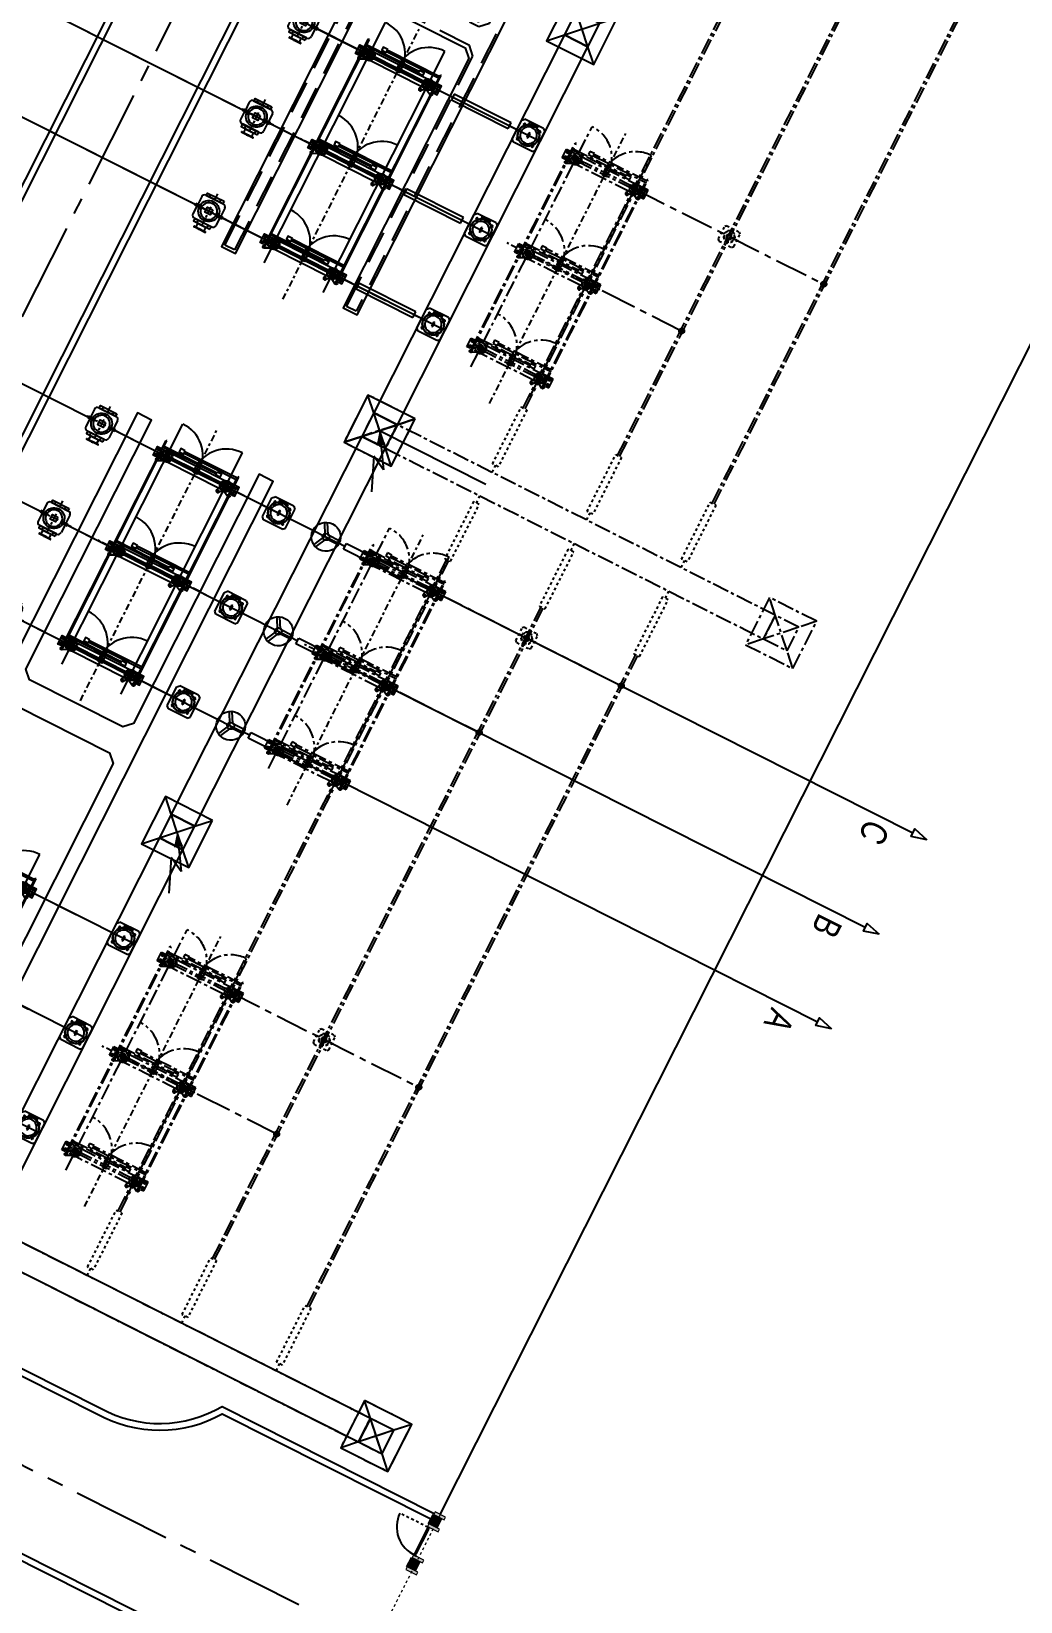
# Model space of a CAD drawing. Header units: metres. Extents: x 0 to 547597, y 0 to 1844684.
# Drawn here: x 543474.7 to 543512.1, y 1844463.9 to 1844523.3 of the extents above; entities that cross this region are included whole.
import ezdxf

# ---------------------------------------------------------------- set-up
doc = ezdxf.new("R2010")
doc.units = ezdxf.units.M
for name, pattern in [('CENTER', [2, 1.25, -0.25, 0.25, -0.25]), ('CENTER2', [1.125, 0.75, -0.125, 0.125, -0.125]), ('DASHED2', [0.375, 0.25, -0.125]), ('HIDDEN', [0.375, 0.25, -0.125]), ('HIDDEN2', [0.1875, 0.125, -0.0625])]:
    doc.linetypes.add(name, pattern=pattern)
for name, color, linetype in [('5_Thep', 4, 'Continuous'), ('6_Tim', 6, 'CENTER2'), ('CONGTRINH', 4, 'Continuous'), ('DUONGOTO', 3, 'Continuous'), ('Hangrao', 6, 'FENCELINE2'), ('Muongcap', 11, 'Continuous'), ('MuongcapTL', 8, 'HIDDEN2'), ('PDF7_1', 7, 'Continuous'), ('PDF7_VATLIEU', 143, 'Continuous'), ('TB220kVhientai', 7, 'Continuous'), ('Thay', 3, 'Continuous'), ('THEP', 4, 'Continuous'), ('Tim', 1, 'CENTER2'), ('Tuong lai', 1, 'CENTER')]:
    doc.layers.add(name, color=color, linetype=linetype)
doc.layers.add('KICHTHUOC', color=115, linetype='Continuous', lineweight=15)
doc.styles.add('VNA', font='hoatbif.shx', dxfattribs={"width": 0.8})
doc.linetypes.add('FENCELINE2', pattern='A,0.25,-0.1,[132,ltypeshp.shx,S=0.1,R=0,X=-0.1,Y=0],-0.1,1', length=1.45)

# ---------------------------------------------------------------- blocks, each defined once
blk = doc.blocks.new('Xa.220kV.HT')
at = {"ltscale": 500}
for p, q in [((0, 0), (500, -500)), ((2000, 0), (1500, -500)), ((500, -1500), (0, -2000)), ((500, -1500), (500, -17500)), ((1500, -1500), (500, -1500)), ((1500, -17500), (1500, -1500)), ((1500, -1500), (2000, -2000)), ((0, -17000), (500, -17500)), ((2000, -17000), (1500, -17500)), ((500, -17500), (1500, -17500)), ((500, -18500), (0, -19000)), ((1500, -18500), (2000, -19000))]:
    blk.add_line(p, q, dxfattribs=at)
for points in [[(0, -2000), (2000, -2000), (2000, 0), (0, 0)], [(500, -1500), (1500, -1500), (1500, -500), (500, -500)], [(0, -19000), (2000, -19000), (2000, -17000), (0, -17000)], [(500, -18500), (1500, -18500), (1500, -17500), (500, -17500)]]:
    blk.add_lwpolyline(points, close=True, dxfattribs=at)
for points in [[(1500, -500), (500, -1500)], [(500, -500), (1500, -1500)], [(1500, -17500), (500, -18500)], [(500, -17500), (1500, -18500)]]:
    blk.add_lwpolyline(points, dxfattribs=at)
blk = doc.blocks.new('F')
for p, q in [((-623, 1269), (-1750, 2838)), ((0, 0), (-1509, 1509)), ((-1509, 1509), (-623, 1269))]:
    blk.add_line(p, q)
at = {"color": 0, "linetype": 'ByBlock'}
blk.add_solid([(-389, 742), (-742, 389), (0, 0)], dxfattribs=at)
blk = doc.blocks.new('Suchuoi.220kV.TL')
for p, q in [((0, -300), (0, 0)), ((-120, -300), (-120, -2706)), ((120, -300), (-120, -300)), ((120, -2706), (120, -300)), ((-120, -2706), (120, -2706))]:
    blk.add_line(p, q)
blk = doc.blocks.new('CSV.220.TL')
for p, q in [((-96, 39), (-514, -192)), ((-96, 542), (-96, 39)), ((60, 547), (60, 38)), ((60, 38), (504, -182)), ((-19, -43), (-464, -287)), ((-19, -43), (464, -282))]:
    blk.add_line(p, q)
for major_axis, start_param, end_param in [((0, 549), -1.570477, 4.712708), ((0, 131), 4.711228306849982, 10.99441361402957)]:
    blk.add_ellipse((0, 0), major_axis=major_axis, ratio=1, start_param=start_param, end_param=end_param)
blk = doc.blocks.new('XT220-2TC')
at = {"ltscale": 500}
for p, q in [((5500, 2206), (5500, 23847)), ((9500, 2206), (9500, 23847)), ((13500, 2206), (13500, 23847)), ((500, -500), (0, 0)), ((2000, 0), (1500, -500)), ((17500, -500), (17000, 0)), ((19000, 0), (18500, -500)), ((17500, -500), (1500, -500)), ((1500, -500), (1500, -1500)), ((17500, -1500), (17500, -500)), ((500, -1500), (0, -2000)), ((1500, -1500), (17500, -1500)), ((2000, -2000), (1500, -1500)), ((17500, -1500), (17000, -2000)), ((19000, -2000), (18500, -1500))]:
    blk.add_line(p, q, dxfattribs=at)
for points in [[(5500, 24436), (5662, 23847), (5338, 23847)], [(9500, 24436), (9662, 23847), (9338, 23847)], [(13500, 24436), (13662, 23847), (13338, 23847)], [(0, 0), (0, -2000), (2000, -2000), (2000, 0)], [(17000, 0), (17000, -2000), (19000, -2000), (19000, 0)], [(500, -500), (500, -1500), (1500, -1500), (1500, -500)], [(17500, -500), (17500, -1500), (18500, -1500), (18500, -500)]]:
    blk.add_lwpolyline(points, close=True, dxfattribs=at)
at = {"ltscale": 500, "xscale": -1, "rotation": 180}
for p in [(5500, -500), (9500, -500), (13500, -500)]:
    blk.add_blockref('Suchuoi.220kV.TL', p, dxfattribs=at)
at = {"ltscale": 500}
for p in [(5500, -1000), (9500, -1000), (13500, -1000)]:
    blk.add_blockref('CSV.220.TL', p, dxfattribs=at)
at = {"style": 'VNA', "width": 0.8}
for s, p in [('C', (5763, 22037)), ('B', (9763, 22037)), ('A', (13763, 22037))]:
    blk.add_text(s, height=1000, dxfattribs=at).set_placement(p)
blk = doc.blocks.new('Cong chinh')
at = {"layer": 'KICHTHUOC', "linetype": 'Continuous'}
h = blk.add_hatch(dxfattribs=at)
h.set_pattern_fill('BETONG', color=256, scale=10, angle=0.11872, pattern_type=2)
h.set_pattern_definition([(0.1187246, (1234135.225, -801706.373), (-0.1076713, 51.9614127), [1.25, -28.75]), (0.1187246, (1234135.22, -801704.21), (-0.1076713, 51.9614127), [1.25, -28.75]), (120.1187246, (1234135.225, -801706.373), (-44.9460678, -26.0739524), [1.25, -28.75]), (120.1187246, (1234137.1, -801705.287), (-44.9460678, -26.0739524), [1.25, -28.75]), (0.1187246, (1234150.17, -801680.36), (-0.1076713, 51.9614127), [1.25, -28.75]), (0.1187246, (1234150.167, -801678.196), (-0.1076713, 51.9614127), [1.25, -28.75]), (120.1187246, (1234150.17, -801680.36), (-44.9460678, -26.0739524), [1.25, -28.75]), (120.1187246, (1234152.044, -801679.275), (-44.9460678, -26.0739524), [1.25, -28.75]), (60.1187246, (1234136.475, -801706.37), (-45.053739, 25.8874603), [1.25, -28.75]), (60.1187246, (1234134.6, -801705.29), (-45.053739, 25.8874603), [1.25, -28.75]), (60.1187246, (1234151.53, -801732.32), (-45.053739, 25.8874603), [1.25, -28.75]), (60.1187246, (1234149.65, -801731.24), (-45.053739, 25.8874603), [1.25, -28.75]), (45.1187246, (1234135.225, -801706.373), (-10.62855725, 10.58460064), []), (50.1187246, (1234135.225, -801706.37), (71.7388674, -6.126574), [7.5, -82.5]), (355.118725, (1234135.225, -801706.37), (-14.030968, 75.190301), [6, -66]), (100.570125, (1234141.204, -801706.88), (57.707953, 69.063681), [6.374019, -70.114211]), (46.302925, (1234135.18, -801686.37), (106.7581735, -16.330719), [11.25, -123.75]), (96.754325, (1234144.08, -801687.73), (93.26422, 97.605253), [9.561029, -105.1713]), (351.302925, (1234135.18, -801686.37), (93.264143, 97.605325), [9, -99]), (21.1187246, (1234145.194, -801691.35), (59.774005, -40.1381155), [7.5, -82.5]), (326.118725, (1234145.194, -801691.35), (24.18122, 72.565267), [6, -66]), (71.570125, (1234150.175, -801694.7), (83.95525, 32.427086), [6.374019, -70.114211]), (37.6187246, (1234135.225, -801706.373), (1.14700284, 33.2918336), [0, -65.2, 0, -67, 0, -66.25]), (7.6187246, (1234135.225, -801706.373), (26.2251699, 39.495598), [0, -38.2, 0, -63.7, 0, -25.25]), (327.6187246, (1234112.925, -801706.42), (53.3868027, -2.14486715), [0, -25, 0, -78, 0, -103.5]), (317.6187246, (1234102.925, -801706.44), (58.2977486, 10.1313208), [0, -32.5, 0, -51.8, 0, -73.5])])
h.paths.add_polyline_path([(318126, -307014), (318238, -307014), (318238, -306566), (318126, -306566)])
h.paths.add_polyline_path([(317728, -307014), (317728, -306566), (317618, -306566), (317618, -307014)])
h = blk.add_hatch(dxfattribs=at)
h.set_pattern_fill('ANSI31', color=256, scale=10, angle=0.11872)
h.set_pattern_definition([(45.1187246, (1234135.225, -801706.373), (-22.49711285, 22.4040714), [])])
h.paths.add_polyline_path([(317728, -307014), (317926, -307014), (317926, -306889), (317826, -306889), (317826, -306788), (317728, -306788)])
h.paths.add_polyline_path([(318026, -306888), (317926, -306889), (317926, -307014), (318126, -307014), (318126, -306788), (318026, -306788)])
h.paths.add_polyline_path([(318126, -306669), (317926, -306669), (317926, -306688), (318026, -306688), (318026, -306788), (318126, -306788)])
h.paths.add_polyline_path([(317826, -306688), (317926, -306688), (317926, -306669), (317728, -306669), (317728, -306788), (317826, -306788)])
h = blk.add_hatch(dxfattribs=at)
h.set_pattern_fill('BETONG', color=256, scale=10, angle=0.11872, pattern_type=2)
h.set_pattern_definition([(0.1187246, (1230136.65, -801714.66), (-0.1076713, 51.9614127), [1.25, -28.75]), (0.1187246, (1230136.65, -801712.493), (-0.1076713, 51.9614127), [1.25, -28.75]), (120.1187246, (1230136.65, -801714.66), (-44.9460678, -26.0739524), [1.25, -28.75]), (120.1187246, (1230138.525, -801713.57), (-44.9460678, -26.0739524), [1.25, -28.75]), (0.1187246, (1230151.6, -801688.647), (-0.1076713, 51.9614127), [1.25, -28.75]), (0.1187246, (1230151.594, -801686.48), (-0.1076713, 51.9614127), [1.25, -28.75]), (120.1187246, (1230151.6, -801688.647), (-44.9460678, -26.0739524), [1.25, -28.75]), (120.1187246, (1230153.47, -801687.56), (-44.9460678, -26.0739524), [1.25, -28.75]), (60.1187246, (1230137.9, -801714.656), (-45.053739, 25.8874603), [1.25, -28.75]), (60.1187246, (1230136.025, -801713.577), (-45.053739, 25.8874603), [1.25, -28.75]), (60.1187246, (1230152.956, -801740.606), (-45.053739, 25.8874603), [1.25, -28.75]), (60.1187246, (1230151.08, -801739.527), (-45.053739, 25.8874603), [1.25, -28.75]), (45.1187246, (1230136.652, -801714.659), (-10.62855725, 10.58460064), []), (50.1187246, (1230136.65, -801714.66), (71.7388674, -6.126574), [7.5, -82.5]), (355.118725, (1230136.65, -801714.66), (-14.030968, 75.190301), [6, -66]), (100.570125, (1230142.63, -801715.17), (57.707953, 69.063681), [6.374019, -70.114211]), (46.302925, (1230136.61, -801694.66), (106.7581735, -16.330719), [11.25, -123.75]), (96.754325, (1230145.51, -801696.02), (93.26422, 97.605253), [9.561029, -105.1713]), (351.302925, (1230136.61, -801694.66), (93.264143, 97.605325), [9, -99]), (21.1187246, (1230146.62, -801699.64), (59.774005, -40.1381155), [7.5, -82.5]), (326.118725, (1230146.62, -801699.64), (24.18122, 72.565267), [6, -66]), (71.570125, (1230151.6, -801702.98), (83.95525, 32.427086), [6.374019, -70.114211]), (37.6187246, (1230136.652, -801714.659), (1.14700284, 33.2918336), [0, -65.2, 0, -67, 0, -66.25]), (7.6187246, (1230136.652, -801714.66), (26.2251699, 39.495598), [0, -38.2, 0, -63.7, 0, -25.25]), (327.6187246, (1230114.352, -801714.705), (53.3868027, -2.14486715), [0, -25, 0, -78, 0, -103.5]), (317.6187246, (1230104.35, -801714.725), (58.2977486, 10.1313208), [0, -32.5, 0, -51.8, 0, -73.5])])
h.paths.add_polyline_path([(318026, -306688), (317826, -306688), (317826, -306889), (318026, -306888)])
h = blk.add_hatch(dxfattribs=at)
h.set_pattern_fill('BETONG', color=256, scale=10, angle=0.11872, pattern_type=2)
h.set_pattern_definition([(0.1187246, (1232314.59, -801710.146), (-0.1076713, 51.9614127), [1.25, -28.75]), (0.1187246, (1232314.585, -801707.98), (-0.1076713, 51.9614127), [1.25, -28.75]), (120.1187246, (1232314.59, -801710.146), (-44.9460678, -26.0739524), [1.25, -28.75]), (120.1187246, (1232316.46, -801709.06), (-44.9460678, -26.0739524), [1.25, -28.75]), (0.1187246, (1232329.536, -801684.134), (-0.1076713, 51.9614127), [1.25, -28.75]), (0.1187246, (1232329.53, -801681.97), (-0.1076713, 51.9614127), [1.25, -28.75]), (120.1187246, (1232329.536, -801684.134), (-44.9460678, -26.0739524), [1.25, -28.75]), (120.1187246, (1232331.41, -801683.047), (-44.9460678, -26.0739524), [1.25, -28.75]), (60.1187246, (1232315.84, -801710.143), (-45.053739, 25.8874603), [1.25, -28.75]), (60.1187246, (1232313.96, -801709.064), (-45.053739, 25.8874603), [1.25, -28.75]), (60.1187246, (1232330.893, -801736.09), (-45.053739, 25.8874603), [1.25, -28.75]), (60.1187246, (1232329.016, -801735.014), (-45.053739, 25.8874603), [1.25, -28.75]), (45.1187246, (1232314.59, -801710.146), (-10.62855725, 10.58460064), []), (50.1187246, (1232314.59, -801710.146), (71.7388674, -6.126574), [7.5, -82.5]), (355.118725, (1232314.59, -801710.146), (-14.030968, 75.190301), [6, -66]), (100.570125, (1232320.57, -801710.656), (57.707953, 69.063681), [6.374019, -70.114211]), (46.302925, (1232314.55, -801690.146), (106.7581735, -16.330719), [11.25, -123.75]), (96.754325, (1232323.44, -801691.51), (93.26422, 97.605253), [9.561029, -105.1713]), (351.302925, (1232314.55, -801690.15), (93.264143, 97.605325), [9, -99]), (21.1187246, (1232324.56, -801695.125), (59.774005, -40.1381155), [7.5, -82.5]), (326.118725, (1232324.56, -801695.125), (24.18122, 72.565267), [6, -66]), (71.570125, (1232329.54, -801698.47), (83.95525, 32.427086), [6.374019, -70.114211]), (37.6187246, (1232314.59, -801710.146), (1.14700284, 33.2918336), [0, -65.2, 0, -67, 0, -66.25]), (7.6187246, (1232314.59, -801710.146), (26.2251699, 39.495598), [0, -38.2, 0, -63.7, 0, -25.25]), (327.6187246, (1232292.29, -801710.192), (53.3868027, -2.14486715), [0, -25, 0, -78, 0, -103.5]), (317.6187246, (1232282.29, -801710.212), (58.2977486, 10.1313208), [0, -32.5, 0, -51.8, 0, -73.5])])
h.paths.add_polyline_path([(319947, -307014), (320059, -307014), (320059, -306566), (319947, -306566)])
h.paths.add_polyline_path([(319548, -307014), (319548, -306566), (319438, -306566), (319438, -307014)])
h = blk.add_hatch(dxfattribs=at)
h.set_pattern_fill('ANSI31', color=256, scale=10, angle=0.11872)
h.set_pattern_definition([(45.1187246, (1232314.59, -801710.146), (-22.49711285, 22.4040714), [])])
h.paths.add_polyline_path([(319548, -307014), (319747, -307014), (319747, -306889), (319647, -306889), (319647, -306788), (319548, -306788)])
h.paths.add_polyline_path([(319847, -306888), (319747, -306889), (319747, -307014), (319947, -307014), (319947, -306788), (319847, -306788)])
h.paths.add_polyline_path([(319947, -306669), (319747, -306669), (319747, -306688), (319847, -306688), (319847, -306788), (319947, -306788)])
h.paths.add_polyline_path([(319647, -306688), (319747, -306688), (319747, -306669), (319548, -306669), (319548, -306788), (319647, -306788)])
h = blk.add_hatch(dxfattribs=at)
h.set_pattern_fill('BETONG', color=256, scale=10, angle=0.11872, pattern_type=2)
h.set_pattern_definition([(0.1187246, (1228316.016, -801718.43), (-0.1076713, 51.9614127), [1.25, -28.75]), (0.1187246, (1228316.01, -801716.266), (-0.1076713, 51.9614127), [1.25, -28.75]), (120.1187246, (1228316.016, -801718.43), (-44.9460678, -26.0739524), [1.25, -28.75]), (120.1187246, (1228317.89, -801717.345), (-44.9460678, -26.0739524), [1.25, -28.75]), (0.1187246, (1228330.96, -801692.42), (-0.1076713, 51.9614127), [1.25, -28.75]), (0.1187246, (1228330.96, -801690.254), (-0.1076713, 51.9614127), [1.25, -28.75]), (120.1187246, (1228330.96, -801692.42), (-44.9460678, -26.0739524), [1.25, -28.75]), (120.1187246, (1228332.835, -801691.333), (-44.9460678, -26.0739524), [1.25, -28.75]), (60.1187246, (1228317.266, -801718.43), (-45.053739, 25.8874603), [1.25, -28.75]), (60.1187246, (1228315.39, -801717.35), (-45.053739, 25.8874603), [1.25, -28.75]), (60.1187246, (1228332.32, -801744.38), (-45.053739, 25.8874603), [1.25, -28.75]), (60.1187246, (1228330.443, -801743.3), (-45.053739, 25.8874603), [1.25, -28.75]), (45.1187246, (1228316.016, -801718.431), (-10.62855725, 10.58460064), []), (50.1187246, (1228316.016, -801718.43), (71.7388674, -6.126574), [7.5, -82.5]), (355.118725, (1228316.016, -801718.43), (-14.030968, 75.190301), [6, -66]), (100.570125, (1228321.995, -801718.94), (57.707953, 69.063681), [6.374019, -70.114211]), (46.302925, (1228315.975, -801698.43), (106.7581735, -16.330719), [11.25, -123.75]), (96.754325, (1228324.87, -801699.79), (93.26422, 97.605253), [9.561029, -105.1713]), (351.302925, (1228315.97, -801698.43), (93.264143, 97.605325), [9, -99]), (21.1187246, (1228325.985, -801703.41), (59.774005, -40.1381155), [7.5, -82.5]), (326.118725, (1228325.985, -801703.41), (24.18122, 72.565267), [6, -66]), (71.570125, (1228330.966, -801706.755), (83.95525, 32.427086), [6.374019, -70.114211]), (37.6187246, (1228316.016, -801718.43), (1.14700284, 33.2918336), [0, -65.2, 0, -67, 0, -66.25]), (7.6187246, (1228316.016, -801718.43), (26.2251699, 39.495598), [0, -38.2, 0, -63.7, 0, -25.25]), (327.6187246, (1228293.716, -801718.477), (53.3868027, -2.14486715), [0, -25, 0, -78, 0, -103.5]), (317.6187246, (1228283.716, -801718.5), (58.2977486, 10.1313208), [0, -32.5, 0, -51.8, 0, -73.5])])
h.paths.add_polyline_path([(319847, -306688), (319647, -306688), (319647, -306889), (319847, -306888)])
at = {"layer": 'PDF7_1', "linetype": 'Continuous', "lineweight": 35}
for points in [[(318126, -307014), (317728, -307014)], [(319947, -307014), (319548, -307014)]]:
    blk.add_lwpolyline(points, dxfattribs=at)
at = {"layer": 'PDF7_VATLIEU', "linetype": 'HIDDEN2', "lineweight": 25}
blk.add_line((318257, -306995), (318257, -308178), dxfattribs=at)
at = {"layer": 'PDF7_VATLIEU', "linetype": 'Continuous', "lineweight": 25}
for points in [[(318257, -306995), (318307, -306995), (318307, -306945), (318257, -306945)], [(318261, -306989), (318301, -306989), (318301, -306948), (318261, -306948)], [(319358, -306995), (319408, -306995), (319408, -306945), (319358, -306945)], [(319364, -306989), (319405, -306989), (319405, -306948), (319364, -306948)]]:
    blk.add_lwpolyline(points, close=True, dxfattribs=at)
for points in [[(318307, -306945), (319358, -306945)], [(318307, -306995), (319358, -306995)], [(319438, -306883), (319438, -307005)]]:
    blk.add_lwpolyline(points, dxfattribs=at)
blk.add_circle((318247, -307003), 7.75, dxfattribs=at)
blk.add_arc((318247, -307003), 1175, 270.52929, 2.77368, dxfattribs=at)
at = {"layer": 'Thay', "linetype": 'Continuous', "lineweight": 9}
for points in [[(317728, -307014), (317728, -306566), (317618, -306566), (317618, -307014)], [(318026, -306688), (317826, -306688), (317826, -306889), (318026, -306888)], [(318126, -307014), (318238, -307014), (318238, -306566), (318126, -306566)], [(319548, -307014), (319548, -306566), (319438, -306566), (319438, -307014)], [(319847, -306688), (319647, -306688), (319647, -306889), (319847, -306888)], [(319947, -307014), (320059, -307014), (320059, -306566), (319947, -306566)]]:
    blk.add_lwpolyline(points, close=True, dxfattribs=at)
for points in [[(318126, -306669), (317728, -306669)], [(319947, -306669), (319548, -306669)]]:
    blk.add_lwpolyline(points, dxfattribs=at)
at = {"layer": 'Tim', "linetype": 'CENTER', "lineweight": 5, "ltscale": 0.4}
blk.add_line((317618, -306790), (326680, -306790), dxfattribs=at)
blk = doc.blocks.new('SD.220kV.HT')
for p, q in [((-325, 264), (-264, 325)), ((-325, -264), (-325, 264)), ((-264, 325), (264, 325)), ((264, 325), (325, 264)), ((325, -264), (325, 264)), ((-325, -264), (-264, -325)), ((-264, -325), (264, -325)), ((325, -264), (264, -325))]:
    blk.add_line(p, q)
at = {"color": 8, "linetype": 'CENTER', "ltscale": 20}
for p, q in [((0, 377), (0, -377)), ((-377, 0), (377, 0))]:
    blk.add_line(p, q, dxfattribs=at)
for radius in [222, 200, 85.9]:
    blk.add_circle((0, 0), radius)
at = {"linetype": 'HIDDEN', "ltscale": 0.5}
blk.add_circle((0, 0), 110, dxfattribs=at)
blk = doc.blocks.new('DCL.220kV.3pha.HT')
at = {"color": 8, "linetype": 'CENTER', "ltscale": 200}
for p, q in [((0, 2140), (0, -2140)), ((5718, 0), (-5722, 0))]:
    blk.add_line(p, q, dxfattribs=at)
at = {"ltscale": 500}
for p, q in [((4800, 1250), (-5409, 1250)), ((4270, 1541), (-4530, 1541)), ((-4530, 1541), (-4530, 1500)), ((4270, 1500), (-4530, 1500)), ((-4038, 1632), (-4160, 1632)), ((-4108, 1540), (-4108, 1697)), ((-4041, 1398), (-4041, 1295)), ((-4041, 1398), (-3959, 1398)), ((-4041, 1205), (-4041, 88)), ((-3962, 1632), (-3840, 1632)), ((-3959, 1398), (-3959, 1295)), ((-3959, 1205), (-3959, 88)), ((-3899, 1445), (-3768, 1559)), ((-3892, 1540), (-3892, 1697)), ((-3790, 1311), (-3690, 1496)), ((-3785, 1207), (-3664, 1111)), ((-38, 1632), (-160, 1632)), ((-108, 1540), (-108, 1697)), ((-41, 1398), (41, 1398)), ((-41, 1398), (-41, 1295)), ((-41, 1205), (-41, 88)), ((38, 1632), (160, 1632)), ((41, 1398), (41, 1295)), ((41, 1205), (41, 88)), ((101, 1445), (232, 1559)), ((108, 1540), (108, 1697)), ((210, 1311), (310, 1496)), ((215, 1207), (336, 1111)), ((3962, 1632), (3840, 1632)), ((3892, 1540), (3892, 1697)), ((3959, 1398), (4041, 1398)), ((3959, 1398), (3959, 1295)), ((3959, 1205), (3959, 88)), ((4038, 1632), (4160, 1632)), ((4041, 1398), (4041, 1295)), ((4041, 1205), (4041, 88)), ((4101, 1445), (4232, 1559)), ((4108, 1540), (4108, 1697)), ((4210, 1311), (4310, 1496)), ((4215, 1207), (4336, 1111)), ((-3874, 1071), (-3730, 1011)), ((126, 1071), (270, 1011)), ((4126, 1071), (4270, 1011)), ((-3774, 0), (-4305, 0)), ((-4078, 88), (-4000, 88)), ((-4078, 88), (-4078, -88)), ((-4041, -1205), (-4041, 49)), ((-3959, 49), (-4041, 49)), ((-4041, 49), (-4041, -88)), ((-3959, 88), (-4000, 88)), ((-3922, 88), (-4000, 88)), ((-3959, -1205), (-3959, 49)), ((-3959, 49), (-3959, -88)), ((-3922, 88), (-3922, -88)), ((226, 0), (-305, 0)), ((-78, 88), (-78, -88)), ((-78, 88), (0, 88)), ((-41, -1205), (-41, 49)), ((-41, 49), (-41, -88)), ((41, 49), (-41, 49)), ((78, 88), (0, 88)), ((41, 88), (0, 88)), ((41, -1205), (41, 49)), ((41, 49), (41, -88)), ((78, 88), (78, -88)), ((4226, 0), (3695, 0)), ((3922, 88), (3922, -88)), ((3922, 88), (4000, 88)), ((3959, -1205), (3959, 49)), ((3959, 49), (3959, -88)), ((4041, 49), (3959, 49)), ((4041, 88), (4000, 88)), ((4078, 88), (4000, 88)), ((4041, -1205), (4041, 49)), ((4041, 49), (4041, -88)), ((4078, 88), (4078, -88)), ((-4078, -88), (-4041, -88)), ((-3922, -88), (-3959, -88)), ((-78, -88), (-41, -88)), ((78, -88), (41, -88)), ((3922, -88), (3959, -88)), ((4078, -88), (4041, -88)), ((4800, -1250), (-5369, -1250)), ((4270, -1500), (-4530, -1500)), ((-4530, -1500), (-4530, -1541)), ((4270, -1541), (-4530, -1541)), ((-4038, -1632), (-4160, -1632)), ((-4108, -1540), (-4108, -1697)), ((-4041, -1398), (-4041, -1295)), ((-4041, -1398), (-3959, -1398)), ((-3962, -1632), (-3840, -1632)), ((-3959, -1398), (-3959, -1295)), ((-3899, -1445), (-3768, -1559)), ((-3892, -1540), (-3892, -1697)), ((-3790, -1311), (-3690, -1496)), ((-38, -1632), (-160, -1632)), ((-108, -1540), (-108, -1697)), ((-41, -1398), (-41, -1295)), ((-41, -1398), (41, -1398)), ((38, -1632), (160, -1632)), ((41, -1398), (41, -1295)), ((101, -1445), (232, -1559)), ((108, -1540), (108, -1697)), ((210, -1311), (310, -1496)), ((3962, -1632), (3840, -1632)), ((3892, -1540), (3892, -1697)), ((3959, -1398), (3959, -1295)), ((3959, -1398), (4041, -1398)), ((4038, -1632), (4160, -1632)), ((4041, -1398), (4041, -1295)), ((4101, -1445), (4232, -1559)), ((4108, -1540), (4108, -1697)), ((4210, -1311), (4310, -1496))]:
    blk.add_line(p, q, dxfattribs=at)
for points in [[(-4468, 1541), (-4468, -713), (-4408, -713), (-4408, 1541)], [(-3817, 1541), (-3817, 1730), (-4183, 1730), (-4183, 1370)], [(-468, 1541), (-468, -713), (-408, -713), (-408, 1541)], [(183, 1593), (183, 1730), (-183, 1730), (-183, 1370)], [(3532, 1541), (3532, -713), (3592, -713), (3592, 1541)], [(4183, 1593), (4183, 1730), (3817, 1730), (3817, 1370)], [(-4308, -1541), (-4308, 713), (-4248, 713), (-4248, -1541)], [(-4183, -1130), (-4183, 1130)], [(-3817, 1130), (-3817, -1130)], [(-308, -1541), (-308, 713), (-248, 713), (-248, -1541)], [(-183, -1130), (-183, 1130)], [(183, 1130), (183, -1130)], [(3692, -1541), (3692, 713), (3752, 713), (3752, -1541)], [(3817, -1130), (3817, 1130)], [(4183, 1130), (4183, -1130)], [(-3817, -1370), (-3817, -1730), (-4183, -1730), (-4183, -1370)], [(183, -1593), (183, -1730), (-183, -1730), (-183, -1370)], [(4183, -1593), (4183, -1730), (3817, -1730), (3817, -1370)]]:
    blk.add_lwpolyline(points, dxfattribs=at)
for points in [[(-4344, 713), (-4344, 904), (-4213, 904), (-4213, 713)], [(-344, 713), (-344, 904), (-213, 904), (-213, 713)], [(3656, 713), (3656, 904), (3787, 904), (3787, 713)], [(-4504, -713), (-4504, -904), (-4373, -904), (-4373, -713)], [(-504, -713), (-504, -904), (-373, -904), (-373, -713)], [(3496, -713), (3496, -904), (3627, -904), (3627, -713)]]:
    blk.add_lwpolyline(points, close=True, dxfattribs=at)
for centre, radius in [((-4000, 1250), 219), ((-4000, 1250), 186), ((-4108, 1632), 41.3), ((-4000, 1250), 60.7), ((-4022, 1380), 9.18), ((-4022, 1335), 9.18), ((-3978, 1380), 9.18), ((-3978, 1335), 9.18), ((-3892, 1632), 41.3), ((-3735, 1520), 51), ((-3735, 1520), 21), ((0, 1250), 219), ((0, 1250), 186), ((-108, 1632), 41.3), ((0, 1250), 60.7), ((-22, 1380), 9.18), ((-22, 1335), 9.18), ((22, 1380), 9.18), ((22, 1335), 9.18), ((108, 1632), 41.3), ((265, 1520), 51), ((265, 1520), 21), ((4000, 1250), 219), ((4000, 1250), 186), ((3892, 1632), 41.3), ((4000, 1250), 60.7), ((3978, 1380), 9.18), ((3978, 1335), 9.18), ((4022, 1380), 9.18), ((4022, 1335), 9.18), ((4108, 1632), 41.3), ((4265, 1520), 51), ((4265, 1520), 21), ((-3707, 1068), 33.6), ((293, 1068), 33.6), ((4293, 1068), 33.6), ((-4000, -1250), 219), ((-4000, -1250), 186), ((0, -1250), 219), ((0, -1250), 186), ((4000, -1250), 219), ((4000, -1250), 186), ((-4108, -1632), 41.3), ((-4000, -1250), 60.7), ((-4022, -1335), 9.18), ((-4022, -1380), 9.18), ((-3978, -1335), 9.18), ((-3978, -1380), 9.18), ((-3892, -1632), 41.3), ((-3735, -1520), 51), ((-3735, -1520), 21), ((-108, -1632), 41.3), ((0, -1250), 60.7), ((-22, -1335), 9.18), ((-22, -1380), 9.18), ((22, -1335), 9.18), ((22, -1380), 9.18), ((108, -1632), 41.3), ((265, -1520), 51), ((265, -1520), 21), ((3892, -1632), 41.3), ((4000, -1250), 60.7), ((3978, -1335), 9.18), ((3978, -1380), 9.18), ((4022, -1335), 9.18), ((4022, -1380), 9.18), ((4108, -1632), 41.3), ((4265, -1520), 51), ((4265, -1520), 21)]:
    blk.add_circle(centre, radius, dxfattribs=at)
for centre, radius, start, end in [((-4083, 1237), 1325, 179.43221, 270.2187), ((-4000, 1250), 117, 110.49819, 69.50181), ((-88, 1264), 1353, 180.5987, 270.41406), ((0, 1250), 117, 110.49819, 69.50181), ((3912, 1264), 1353, 180.5987, 270.41406), ((4000, 1250), 117, 110.49819, 69.50181), ((-3707, 1068), 61, 247.46185, 45.80362), ((293, 1068), 61, 247.46185, 45.80362), ((4293, 1068), 61, 247.46185, 45.80362), ((-4077, -1204), 1292, 90.04311, 182.05474), ((-88, -1264), 1353, 89.58594, 179.4013), ((3912, -1264), 1353, 89.58594, 179.4013), ((-4000, -1250), 117, 290.49819, 249.50181), ((0, -1250), 117, 290.49819, 249.50181), ((4000, -1250), 117, 290.49819, 249.50181)]:
    blk.add_arc(centre, radius, start, end, dxfattribs=at)
blk = doc.blocks.new('DCL.220kV.1pha.HT')
at = {"ltscale": 500}
for p, q in [((-1250, -219), (-1250, 1369)), ((1250, -219), (1250, 1409)), ((-1730, 183), (-1370, 183)), ((-1730, -183), (-1730, 183)), ((-1540, 108), (-1697, 108)), ((-1632, 38), (-1632, 160)), ((-1398, 41), (-1398, -41)), ((-1398, 41), (-1295, 41)), ((-1205, 41), (49, 41)), ((-1130, 183), (1130, 183)), ((88, 78), (-88, 78)), ((-88, 78), (-88, 41)), ((49, 41), (-88, 41)), ((49, -41), (49, 41)), ((88, 78), (88, 0)), ((1205, 41), (88, 41)), ((1398, 41), (1295, 41)), ((1730, 183), (1370, 183)), ((1398, 41), (1398, -41)), ((1540, 108), (1697, 108)), ((1632, 38), (1632, 160)), ((1730, -183), (1730, 183)), ((-1517, -183), (-1730, -183)), ((-1540, -108), (-1697, -108)), ((-1632, -38), (-1632, -160)), ((-1445, -101), (-1559, -232)), ((-1311, -210), (-1496, -310)), ((-1398, -41), (-1295, -41)), ((-1205, -41), (49, -41)), ((1130, -183), (-1130, -183)), ((49, -41), (-88, -41)), ((-88, -78), (-88, -41)), ((88, -78), (-88, -78)), ((88, -41), (88, 0)), ((88, -78), (88, 0)), ((1205, -41), (88, -41)), ((1071, -126), (1011, -270)), ((1207, -215), (1111, -336)), ((1398, -41), (1295, -41)), ((1311, -210), (1496, -310)), ((1445, -101), (1559, -232)), ((1517, -183), (1730, -183)), ((1540, -108), (1697, -108)), ((1632, -38), (1632, -160))]:
    blk.add_line(p, q, dxfattribs=at)
at = {"color": 8, "linetype": 'CENTER', "ltscale": 200}
for p, q in [((0, -461), (0, 821)), ((2032, 0), (-2032, 0))]:
    blk.add_line(p, q, dxfattribs=at)
at = {"ltscale": 500}
for centre, major_axis, ratio, start_param, end_param in [((-1307, -29), (1000, 1037), 0.938745, -0.758223, 0.758223), ((1318, 2), (-1016, 1021), 0.952876, -0.758223, 0.758223), ((-1632, 108), (0.3, 41.3), 1, 1.578086, 7.861271), ((-1250, 0), (0, 219), 1, 1.570109, 7.853294), ((-1250, 0), (-1, 186), 1, 1.5632, 7.846385), ((-1380, 22), (-0.74, 9.15), 1, 1.49018, 7.773365), ((-1250, 0), (-1, 117), 1, 1.918878, 7.486542), ((-1335, 22), (-0.74, 9.15), 1, 1.49018, 7.773365), ((-1250, 0), (1.6, 60.7), 1, 1.596389, 7.879574), ((1250, 0), (2, 219), 1, 1.578508, 7.861693), ((1250, 0), (0, 186), 1, 1.570027304529217, 7.853212611708803), ((1250, 0), (-2, 117), 1, -1.226088, 4.341576), ((1250, 0), (1.6, 60.7), 1, 1.596389, 7.879574), ((1335, 22), (-0.59, 9.16), 1, 1.50618, 7.789365), ((1380, 22), (-0.59, 9.16), 1, 1.50618, 7.789365), ((1632, 108), (0.3, 41.3), 1, 1.578086, 7.861271), ((-1632, -108), (-1.8, 41.3), 1, 1.527589318851375, 7.810774626030961), ((-1520, -265), (0, 51), 1, 1.570536256224154, 7.85372156340374), ((-1520, -265), (-1, 20.9), 1, 1.52417, 7.807355), ((-1380, -22), (-0.74, 9.15), 1, 1.49018, 7.773365), ((-1335, -22), (-0.74, 9.15), 1, 1.49018, 7.773365), ((1067, -293), (0.5, 61), 1, 1.186247, 3.949832), ((1067, -293), (1.4, 33.6), 1, 1.613357375674209, 7.896542682853795), ((1335, -22), (-0.59, 9.16), 1, 1.50618, 7.789365), ((1380, -22), (-0.59, 9.16), 1, 1.50618, 7.789365), ((1520, -265), (0, 51), 1, 1.570536256224154, 7.85372156340374), ((1520, -265), (-1, 20.9), 1, 1.52417, 7.807355), ((1632, -108), (-1.8, 41.3), 1, 1.527589318851375, 7.810774626030961)]:
    blk.add_ellipse(centre, major_axis=major_axis, ratio=ratio, start_param=start_param, end_param=end_param, dxfattribs=at)
blk = doc.blocks.new('BD.220kV.Ht')
at = {"color": 8, "linetype": 'CENTER', "ltscale": 200}
for p, q in [((0, 728), (0, -728)), ((-728, 0), (854, 0))]:
    blk.add_line(p, q, dxfattribs=at)
for p, q in [((-487, 215), (-591, 215)), ((-487, -367), (-487, 367)), ((-367, 487), (-35, 487)), ((-195, 248), (-205, 238)), ((-63, 311), (-63, 345)), ((63, 345), (-63, 345)), ((35, 571), (-35, 571)), ((-35, 345), (-35, 571)), ((35, 345), (35, 571)), ((35, 487), (367, 487)), ((63, 311), (63, 345)), ((195, 248), (205, 238)), ((487, -367), (487, 367)), ((487, 215), (591, 215)), ((611, 111), (591, 111)), ((611, 169), (755, 169)), ((611, 169), (611, -169)), ((-487, -215), (-591, -215)), ((-367, -487), (-35, -487)), ((-195, -248), (-205, -238)), ((-63, -311), (-63, -345)), ((63, -345), (-63, -345)), ((-35, -345), (-35, -571)), ((35, -396), (-35, -396)), ((35, -571), (-35, -571)), ((35, -345), (35, -571)), ((35, -487), (367, -487)), ((63, -311), (63, -345)), ((195, -248), (205, -238)), ((487, -215), (591, -215)), ((611, -111), (591, -111)), ((611, -169), (755, -169))]:
    blk.add_line(p, q)
for points in [[(-591, 348), (-487, 348), (-487, -348), (-591, -348)], [(-104, 111), (104, 111), (104, -111), (-104, -111)], [(591, 348), (487, 348), (487, -348), (591, -348)]]:
    blk.add_lwpolyline(points, close=True)
for points in [[(755, -230), (755, 230)], [(785, 230), (785, -230)]]:
    blk.add_lwpolyline(points)
for centre, radius, start, end in [((-367, 367), 120, 89.99999, 179.99999), ((367, 367), 120, 359.99999, 89.99999), ((770, 230), 14.8, 0, 180), ((-367, -367), 120, 179.99999, 269.99999), ((367, -367), 120, 269.99999, 359.99999), ((770, -230), 14.8, 180, 0)]:
    blk.add_arc(centre, radius, start, end)
at = {"extrusion": (0, 0, -1)}
for major_axis, start_param, end_param in [((-398, 1), -1.484878, 1.479492), ((317, 1), 0.003476, 6.286661), ((398, 0), -1.481322, 1.483048)]:
    blk.add_ellipse((0, 0), major_axis=major_axis, ratio=1, start_param=start_param, end_param=end_param, dxfattribs=at)
blk = doc.blocks.new('BDA.220.HT')
for p, q in [((-487, 396), (-396, 487)), ((-487, 396), (-487, -396)), ((-451, 183), (-465, 183)), ((-465, 183), (-465, -183)), ((-451, 183), (-451, -183)), ((-376, 169), (-451, 169)), ((396, 487), (-396, 487)), ((-307, 361), (-317, 351)), ((-317, 351), (-205, 238)), ((-307, 361), (-195, 248)), ((-195, 248), (-205, 238)), ((-88, 25), (-88, -25)), ((88, 25), (-88, 25)), ((-35, 411), (35, 411)), ((-35, 396), (35, 396)), ((88, -25), (88, 25)), ((307, 361), (195, 248)), ((195, 248), (205, 238)), ((317, 351), (205, 238)), ((307, 361), (317, 351)), ((487, 396), (396, 487)), ((487, 396), (487, -396)), ((-396, -487), (-487, -396)), ((-451, -183), (-465, -183)), ((-376, -169), (-451, -169)), ((396, -487), (-396, -487)), ((-317, -351), (-205, -238)), ((-307, -361), (-317, -351)), ((-307, -361), (-195, -248)), ((-195, -248), (-205, -238)), ((-88, -25), (88, -25)), ((195, -248), (205, -238)), ((307, -361), (195, -248)), ((317, -351), (205, -238)), ((307, -361), (317, -351)), ((487, -396), (396, -487))]:
    blk.add_line(p, q)
at = {"extrusion": (0, 0, -1)}
for centre, major_axis, start_param, end_param in [((0, 0), (1, 412), 3.223561, 6.194005), ((0, 0), (1, 398), 3.227597, 6.191967), ((-317, 317), (2.2, 23.8), 4.618606288028847, 10.90179159520843), ((-317, 317), (0.5, 14.1), 4.674404348920586, 10.95758965610017), ((0, 0), (-2, 317), -1.566048, 4.717137), ((0, 0), (0, 412), 0.086102, 3.227695), ((0, 0), (-2, 398), 0.092384, 3.233976), ((317, 317), (2.2, 23.8), 4.618606288028847, 10.90179159520843), ((317, 317), (0.5, 14.1), 4.674404348920586, 10.95758965610017), ((-317, -317), (2.2, 23.8), 4.618606288028847, 10.90179159520843), ((-317, -317), (0.5, 14.1), 4.674404348920586, 10.95758965610017), ((317, -317), (2.2, 23.8), 4.618606288028847, 10.90179159520843), ((317, -317), (0.5, 14.1), 4.674404348920586, 10.95758965610017)]:
    blk.add_ellipse(centre, major_axis=major_axis, ratio=1, start_param=start_param, end_param=end_param, dxfattribs=at)
blk = doc.blocks.new('MC.220kV.1pha.HT')
at = {"ltscale": 500}
for p, q in [((503, 605), (503, -605)), ((1037, 605), (503, 605)), ((1037, -605), (1037, 605)), ((-530, 362), (-530, -362)), ((503, 362), (-530, 362)), ((-530, 171), (-530, -171)), ((-125, 506), (-125, 322)), ((122, 506), (-125, 506)), ((122, 323), (122, 506)), ((503, -362), (503, 362)), ((-530, -362), (503, -362)), ((-125, -506), (-125, -322)), ((122, -506), (-125, -506)), ((122, -323), (122, -506)), ((503, -605), (1037, -605))]:
    blk.add_line(p, q, dxfattribs=at)
at = {"ltscale": 500, "extrusion": (0, 0, -1)}
for major_axis, start_param, end_param in [((-345, 2), -0.006424, 6.276761), ((-291, 7), -0.02238251590244689, 6.26080279127714)]:
    blk.add_ellipse((0, 0), major_axis=major_axis, ratio=1, start_param=start_param, end_param=end_param, dxfattribs=at)
blk = doc.blocks.new('nganDZ-2TC')
at = {"ltscale": 500}
for p, q in [((-4000, 11021), (-4000, 20500)), ((0, 11021), (0, 20500)), ((4000, 11021), (4000, 20500)), ((-4001, 11021), (-4000, 18000)), ((0, 11021), (0, 18000)), ((4000, 11021), (4000, 18000)), ((-4001, 11021), (-4000, 12670)), ((0, 11021), (0, 12670)), ((4000, 11021), (4000, 12670)), ((-4001, 506), (-4001, 9979)), ((0, 506), (0, 9979)), ((4000, 506), (4000, 9979)), ((0, -16150), (0, -506)), ((0, -25500), (0, -18850)), ((4000, -29500), (4000, -18850))]:
    blk.add_line(p, q, dxfattribs=at)
for p, q in [((-2750, -5500), (-2750, -4500)), ((2500, -5500), (2500, -8500)), ((2750, -11500), (2750, -12500))]:
    blk.add_line(p, q)
for points in [[(-4000, -16150), (-5250, -11500), (-5250, -8500), (-5250, -5500), (-4000, -506)], [(4000, -16150), (5250, -11500), (5250, -8500), (5250, -5500), (4000, -506)]]:
    blk.add_lwpolyline(points, dxfattribs=at)
for centre in [(-2750, -4500), (2500, -8500), (2750, -12500)]:
    blk.add_circle(centre, 104)
for name, p in [('BDA.220.HT', (-4000, 18000)), ('BDA.220.HT', (0, 18000)), ('BDA.220.HT', (4000, 18000)), ('DCL.220kV.3pha.HT', (0, 14500)), ('BD.220kV.Ht', (-4000, 10500)), ('BD.220kV.Ht', (0, 10500)), ('BD.220kV.Ht', (4000, 10500)), ('MC.220kV.1pha.HT', (-4000, 0)), ('MC.220kV.1pha.HT', (0, 0)), ('MC.220kV.1pha.HT', (4000, 0)), ('DCL.220kV.3pha.HT', (0, -17500)), ('SD.220kV.HT', (0, -23500)), ('SD.220kV.HT', (4000, -23500)), ('SD.220kV.HT', (4000, -27500))]:
    blk.add_blockref(name, p, dxfattribs=at)
at = {"ltscale": 500, "rotation": 180}
for p in [(-4000, -5500), (1250, -5500)]:
    blk.add_blockref('DCL.220kV.1pha.HT', p, dxfattribs=at)
at = {"ltscale": 500, "xscale": -1}
for name, p in [('SD.220kV.HT', (5250, -5500)), ('DCL.220kV.1pha.HT', (4000, -11500)), ('SD.220kV.HT', (-5250, -11500)), ('SD.220kV.HT', (0, -11500))]:
    blk.add_blockref(name, p, dxfattribs=at)
blk = doc.blocks.new('Suchuoi.220kV.HT')
for p, q in [((0, -300), (0, 0)), ((-120, -300), (-120, -2706)), ((120, -300), (-120, -300)), ((120, -2706), (120, -300)), ((-120, -2706), (120, -2706))]:
    blk.add_line(p, q)
blk = doc.blocks.new('xaba220')
at = {"ltscale": 500}
for p, q in [((31794, -5457), (-12794, -5457)), ((31794, -5543), (-12794, -5543)), ((31794, -9457), (-12794, -9457)), ((31794, -9543), (-12794, -9543)), ((31794, -13457), (-12794, -13457)), ((31794, -13543), (-12794, -13543))]:
    blk.add_line(p, q, dxfattribs=at)
for p in [(-17000, 0), (34000, 0)]:
    blk.add_blockref('Xa.220kV.HT', p, dxfattribs=at)
at = {"ltscale": 500, "rotation": 90}
for p in [(-15500, -5500), (-15500, -9500), (-15500, -13500)]:
    blk.add_blockref('Suchuoi.220kV.HT', p, dxfattribs=at)
at = {"ltscale": 500, "xscale": -1, "rotation": 270}
for p in [(34500, -5500), (34500, -9500), (34500, -13500)]:
    blk.add_blockref('Suchuoi.220kV.HT', p, dxfattribs=at)
blk = doc.blocks.new('nganMBA-2TC')
at = {"ltscale": 500}
for p, q in [((-4000, 11021), (-4000, 20500)), ((0, 11021), (0, 20500)), ((4000, 11021), (4000, 20500)), ((-4001, 11021), (-4000, 18000)), ((0, 11021), (0, 18000)), ((4000, 11021), (4000, 18000)), ((-4001, 11021), (-4000, 12670)), ((0, 11021), (0, 12670)), ((4000, 11021), (4000, 12670)), ((-4001, 506), (-4001, 9979)), ((0, 506), (0, 9979)), ((4000, 506), (4000, 9979)), ((0, -16150), (0, -506)), ((0, -25500), (0, -18850)), ((4000, -29500), (4000, -18850))]:
    blk.add_line(p, q, dxfattribs=at)
for p, q in [((-2750, -5500), (-2750, -4500)), ((2500, -5500), (2500, -8500)), ((2750, -11500), (2750, -12500))]:
    blk.add_line(p, q)
for points in [[(-4000, -16150), (-5250, -11500), (-5250, -8500), (-5250, -5500), (-4000, -506)], [(4000, -16150), (5250, -11500), (5250, -8500), (5250, -5500), (4000, -506)]]:
    blk.add_lwpolyline(points, dxfattribs=at)
for centre in [(-2750, -4500), (2500, -8500), (2750, -12500)]:
    blk.add_circle(centre, 142)
for name, p in [('BDA.220.HT', (-4000, 20000)), ('BDA.220.HT', (0, 20000)), ('BDA.220.HT', (4000, 20000)), ('DCL.220kV.3pha.HT', (0, 14500)), ('BD.220kV.Ht', (-4000, 10500)), ('BD.220kV.Ht', (0, 10500)), ('BD.220kV.Ht', (4000, 10500)), ('MC.220kV.1pha.HT', (-4000, 0)), ('MC.220kV.1pha.HT', (0, 0)), ('MC.220kV.1pha.HT', (4000, 0)), ('DCL.220kV.3pha.HT', (0, -17500)), ('SD.220kV.HT', (0, -23500)), ('SD.220kV.HT', (4000, -23500)), ('SD.220kV.HT', (4000, -27500))]:
    blk.add_blockref(name, p, dxfattribs=at)
at = {"ltscale": 500, "rotation": 180}
for p in [(-4000, -5500), (1250, -5500)]:
    blk.add_blockref('DCL.220kV.1pha.HT', p, dxfattribs=at)
at = {"ltscale": 500, "xscale": -1}
for name, p in [('SD.220kV.HT', (5250, -5500)), ('DCL.220kV.1pha.HT', (4000, -11500)), ('SD.220kV.HT', (-5250, -11500)), ('SD.220kV.HT', (0, -11500))]:
    blk.add_blockref(name, p, dxfattribs=at)
blk = doc.blocks.new('doannoi.MCN')
at = {"ltscale": 3000}
for p, q in [((5500, -300), (5500, 0)), ((9500, -300), (9500, 0)), ((13500, -300), (13500, 0)), ((5380, -300), (5380, -2706)), ((5620, -300), (5380, -300)), ((5620, -2706), (5620, -300)), ((9380, -300), (9380, -2706)), ((9620, -300), (9380, -300)), ((9620, -2706), (9620, -300)), ((13380, -300), (13380, -2706)), ((13620, -300), (13380, -300)), ((13620, -2706), (13620, -300)), ((5380, -2706), (5620, -2706)), ((5500, -33294), (5500, -2706)), ((9380, -2706), (9620, -2706)), ((9500, -33294), (9500, -2706)), ((13380, -2706), (13620, -2706)), ((13500, -33294), (13500, -2706)), ((5380, -35700), (5380, -33294)), ((5380, -33294), (5620, -33294)), ((5620, -33294), (5620, -35700)), ((9380, -35700), (9380, -33294)), ((9380, -33294), (9620, -33294)), ((9620, -33294), (9620, -35700)), ((13380, -35700), (13380, -33294)), ((13380, -33294), (13620, -33294)), ((13620, -33294), (13620, -35700)), ((5620, -35700), (5380, -35700)), ((5500, -35700), (5500, -36000)), ((9620, -35700), (9380, -35700)), ((9500, -35700), (9500, -36000)), ((13620, -35700), (13380, -35700)), ((13500, -35700), (13500, -36000))]:
    blk.add_line(p, q, dxfattribs=at)
blk = doc.blocks.new('xadoi.220kV.HT')
at = {"ltscale": 500}
for p, q in [((31794, -5457), (4206, -5457)), ((31794, -5543), (4206, -5543)), ((31794, -9457), (4206, -9457)), ((31794, -9543), (4206, -9543)), ((31794, -13457), (4206, -13457)), ((31794, -13543), (4206, -13543))]:
    blk.add_line(p, q, dxfattribs=at)
for p in [(0, 0), (34000, 0)]:
    blk.add_blockref('Xa.220kV.HT', p, dxfattribs=at)
at = {"ltscale": 500, "rotation": 90}
for p in [(1500, -5500), (1500, -9500), (1500, -13500)]:
    blk.add_blockref('Suchuoi.220kV.HT', p, dxfattribs=at)
at = {"ltscale": 500, "xscale": -1, "rotation": 270}
for p in [(34500, -5500), (34500, -9500), (34500, -13500)]:
    blk.add_blockref('Suchuoi.220kV.HT', p, dxfattribs=at)
blk = doc.blocks.new('mb moiTQK')
at = {"layer": 'Tuong lai'}
h = blk.add_hatch(color=256, dxfattribs=at)
edge = h.paths.add_edge_path()
edge.add_arc((-58, -8), 0.1, 0, 360)
h = blk.add_hatch(color=256, dxfattribs=at)
edge = h.paths.add_edge_path()
edge.add_arc((-41, -8), 0.1, 0, 360)
h = blk.add_hatch(color=256, dxfattribs=at)
edge = h.paths.add_edge_path()
edge.add_arc((-24, -8), 0.1, 0, 360)
h = blk.add_hatch(color=256, dxfattribs=at)
edge = h.paths.add_edge_path()
edge.add_arc((-54, -12), 0.1, 0, 360)
h = blk.add_hatch(color=256, dxfattribs=at)
edge = h.paths.add_edge_path()
edge.add_arc((-37, -12), 0.1, 0, 360)
h = blk.add_hatch(color=256, dxfattribs=at)
edge = h.paths.add_edge_path()
edge.add_arc((-20, -12), 0.1, 0, 360)
h = blk.add_hatch(color=256, dxfattribs=at)
edge = h.paths.add_edge_path()
edge.add_arc((-50, -16), 0.1, 0, 360)
h = blk.add_hatch(color=256, dxfattribs=at)
edge = h.paths.add_edge_path()
edge.add_arc((-33, -16), 0.1, 0, 360)
h = blk.add_hatch(color=256, dxfattribs=at)
edge = h.paths.add_edge_path()
edge.add_arc((-16, -16), 0.1, 0, 360)
at = {"layer": '6_Tim', "ltscale": 5}
for points in [[(-9.5, -34.5, 0.414214), (-4.5, -29.5), (-4.5, 0)], [(-12, -94, 0.427353), (-4.5, -86), (-4.5, -39.5, 0.414214), (-9.5, -34.5), (-163.41, -34.5, 0.414214), (-171, -42.09), (-171, -86.41, 0.414214), (-163.41, -94), (-60.7, -94, -0.414214), (-55.7, -99, 0.414214)]]:
    blk.add_lwpolyline(points, format="xyb", dxfattribs=at)
at = {"layer": 'DUONGOTO'}
blk.add_line((-45.5, -20.5), (-45.5, -16), dxfattribs=at)
for points in [[(-93.65, -97.25), (-173.25, -97.25), (-173.25, -32.25), (-12.5, -32.25, 0.414215), (-7.75, -27.5), (-7.75, -13.275, 0.267292), (-9.882, -9.208), (-9.882, -0.224)], [(-93.4, -97), (-173, -97), (-173, -32.5), (-12.5, -32.5, 0.414215), (-7.5, -27.5), (-7.5, -13.279, 0.259372), (-9.632, -9.073), (-9.632, -0.224)], [(-1.5, -0.725), (-1.5, -125.75), (-57.7, -125.75), (-57.7, -101, 0.414214), (-61.7, -97), (-65.345, -97)], [(-1.25, -0.725), (-1.25, -126), (-57.95, -126), (-57.95, -101, 0.414214), (-61.7, -97.25), (-65.345, -97.25)]]:
    blk.add_lwpolyline(points, format="xyb", dxfattribs=at)
for points in [[(-15.5, -91), (-161, -91, -0.414216), (-169, -83), (-169, -44.5, -0.414211), (-161, -36.5), (-12.5, -36.5, -0.414214), (-7.5, -41.5), (-7.5, -83, -0.414214)], [(-15.5, -90.75), (-161, -90.75, -0.414216), (-168.75, -83), (-168.75, -44.5, -0.414211), (-161, -36.75), (-12.5, -36.75, -0.414214), (-7.75, -41.5), (-7.75, -83, -0.414214)]]:
    blk.add_lwpolyline(points, format="xyb", close=True, dxfattribs=at)
at = {"layer": 'Hangrao'}
blk.add_line((-9.941, 0), (-174, 0), dxfattribs=at)
at = {"layer": 'Muongcap'}
for points in [[(-59.875, -38.207), (-59.875, -29.275), (-59.575, -28.975), (-49.025, -28.975), (-49.025, -28.375), (-59.575, -28.375), (-59.875, -28.075), (-59.875, -24.125), (-59.575, -23.825), (-49.025, -23.825), (-49.025, -23.225), (-75.974, -23.225), (-75.974, -23.825), (-61.275, -23.825), (-60.975, -24.125), (-60.975, -28.075), (-61.275, -28.375), (-75.974, -28.375), (-75.974, -28.975), (-61.275, -28.975), (-60.975, -29.275), (-60.975, -38.207)], [(-30.024, -38.207), (-30.024, -29.275), (-29.724, -28.975), (-15.025, -28.975), (-15.025, -28.375), (-29.724, -28.375), (-30.024, -28.075), (-30.024, -24.125), (-29.724, -23.825), (-15.025, -23.825), (-15.025, -23.225), (-41.974, -23.225), (-41.974, -23.825), (-31.424, -23.825), (-31.124, -24.125), (-31.124, -28.075), (-31.424, -28.375), (-41.974, -28.375), (-41.974, -28.975), (-31.424, -28.975), (-31.124, -29.275), (-31.124, -38.207)]]:
    blk.add_lwpolyline(points, dxfattribs=at)
at = {"layer": 'MuongcapTL', "linetype": 'DASHED2', "ltscale": 5}
blk.add_lwpolyline([(-60.825, -29.175), (-61.125, -28.875), (-75.874, -28.875), (-75.874, -28.475), (-61.125, -28.475), (-60.825, -28.175), (-60.825, -24.025), (-61.125, -23.725), (-75.874, -23.725), (-75.874, -23.325), (-49.125, -23.325), (-49.125, -23.725), (-59.725, -23.725), (-60.025, -24.025), (-60.025, -28.175), (-59.725, -28.475), (-49.125, -28.475), (-49.125, -28.875), (-59.725, -28.875), (-60.025, -29.175)], dxfattribs=at)
at = {"layer": 'Tuong lai'}
for p, q in [((-58, -12), (-58, -8)), ((-41, -12), (-41, -8)), ((-24, -12), (-24, -8)), ((-58, -16), (-58, -12)), ((-54, -12), (-54, -16)), ((-41, -16), (-41, -12)), ((-37, -12), (-37, -16)), ((-24, -16), (-24, -12)), ((-20, -12), (-20, -16))]:
    blk.add_line(p, q, dxfattribs=at)
for centre in [(-58, -8), (-41, -8), (-24, -8), (-54, -12), (-37, -12), (-20, -12), (-50, -16), (-33, -16), (-16, -16)]:
    blk.add_circle(centre, 0.1, dxfattribs=at)
at = {"xscale": 0.0007000000001862645, "yscale": 0.0007000000001862645, "zscale": 0.0007000000001862645, "rotation": 257.4961471820405}
for p in [(-45.5, -20.5), (-28.5, -20.5)]:
    blk.add_blockref('F', p, dxfattribs=at)
at = {"layer": 'CONGTRINH', "color": 7, "xscale": 0.001, "yscale": 0.001, "zscale": 0.001}
blk.add_blockref('Cong chinh', (-327.559, 306.79), dxfattribs=at)
at = {"layer": 'TB220kVhientai', "xscale": 0.001, "yscale": 0.001, "zscale": 0.001}
for name, p in [('nganMBA-2TC', (-54, -40.5)), ('nganDZ-2TC', (-37, -40.5)), ('nganMBA-2TC', (-20, -40.5)), ('doannoi.MCN', (-63.5, -21))]:
    blk.add_blockref(name, p, dxfattribs=at)
at = {"layer": 'THEP', "color": 5}
for name, p, xscale, yscale, zscale in [('XT220-2TC', (-46.5, -19.5), 0.001, 0.001, 0.001), ('Xa.220kV.HT', (-12.5, -2.5), 0.001000000000004775, 0.001000000000004775, 0.001000000000004775), ('xaba220', (-80.5, -39.5), 0.001, 0.001, 0.001)]:
    blk.add_blockref(name, p, dxfattribs=dict(at, xscale=xscale, yscale=yscale, zscale=zscale))
at = {"layer": 'THEP', "color": 5, "xscale": 0.001, "yscale": 0.001, "zscale": 0.001, "rotation": 270}
for p in [(-61.5, -19.5), (-44.5, -19.5), (-10.5, -19.5)]:
    blk.add_blockref('Xa.220kV.HT', p, dxfattribs=at)
at = {"layer": 'Tuong lai'}
for name, p, xscale, yscale, zscale in [('xaba220', (-80.5, -2.5), 0.001, 0.001, 0.001), ('xadoi.220kV.HT', (-46.5, -2.5), 0.001, 0.001, 0.001), ('SD.220kV.HT', (-58, -12), -0.001000000000004775, 0.001000000000004775, 0.001000000000002387), ('SD.220kV.HT', (-41, -12), -0.001000000000004775, 0.001000000000004775, 0.001000000000002387), ('SD.220kV.HT', (-24, -12), -0.001000000000004775, 0.001000000000004775, 0.001000000000002387), ('DCL.220kV.3pha.HT', (-54, -17.25), 0.001000000000004775, 0.001000000000004775, 0.001000000000004775), ('DCL.220kV.3pha.HT', (-37, -17.25), 0.001000000000004775, 0.001000000000004775, 0.001000000000004775), ('DCL.220kV.3pha.HT', (-20, -17.25), 0.001000000000004775, 0.001000000000004775, 0.001000000000004775)]:
    blk.add_blockref(name, p, dxfattribs=dict(at, xscale=xscale, yscale=yscale, zscale=zscale))
blk = doc.blocks.new('ACAD-DinhViTuyenDz220kV')
blk.add_circle((543470.188, 1844560.07), 117.551)
at = {"layer": '5_Thep', "rotation": 243.2403583287449}
blk.add_blockref('mb moiTQK', (543485.661, 1844458.313), dxfattribs=at)

msp = doc.modelspace()

# ---------------------------------------------------------------- block references
msp.add_blockref('ACAD-DinhViTuyenDz220kV', (0, 0))

doc.saveas('drawing.dxf')
